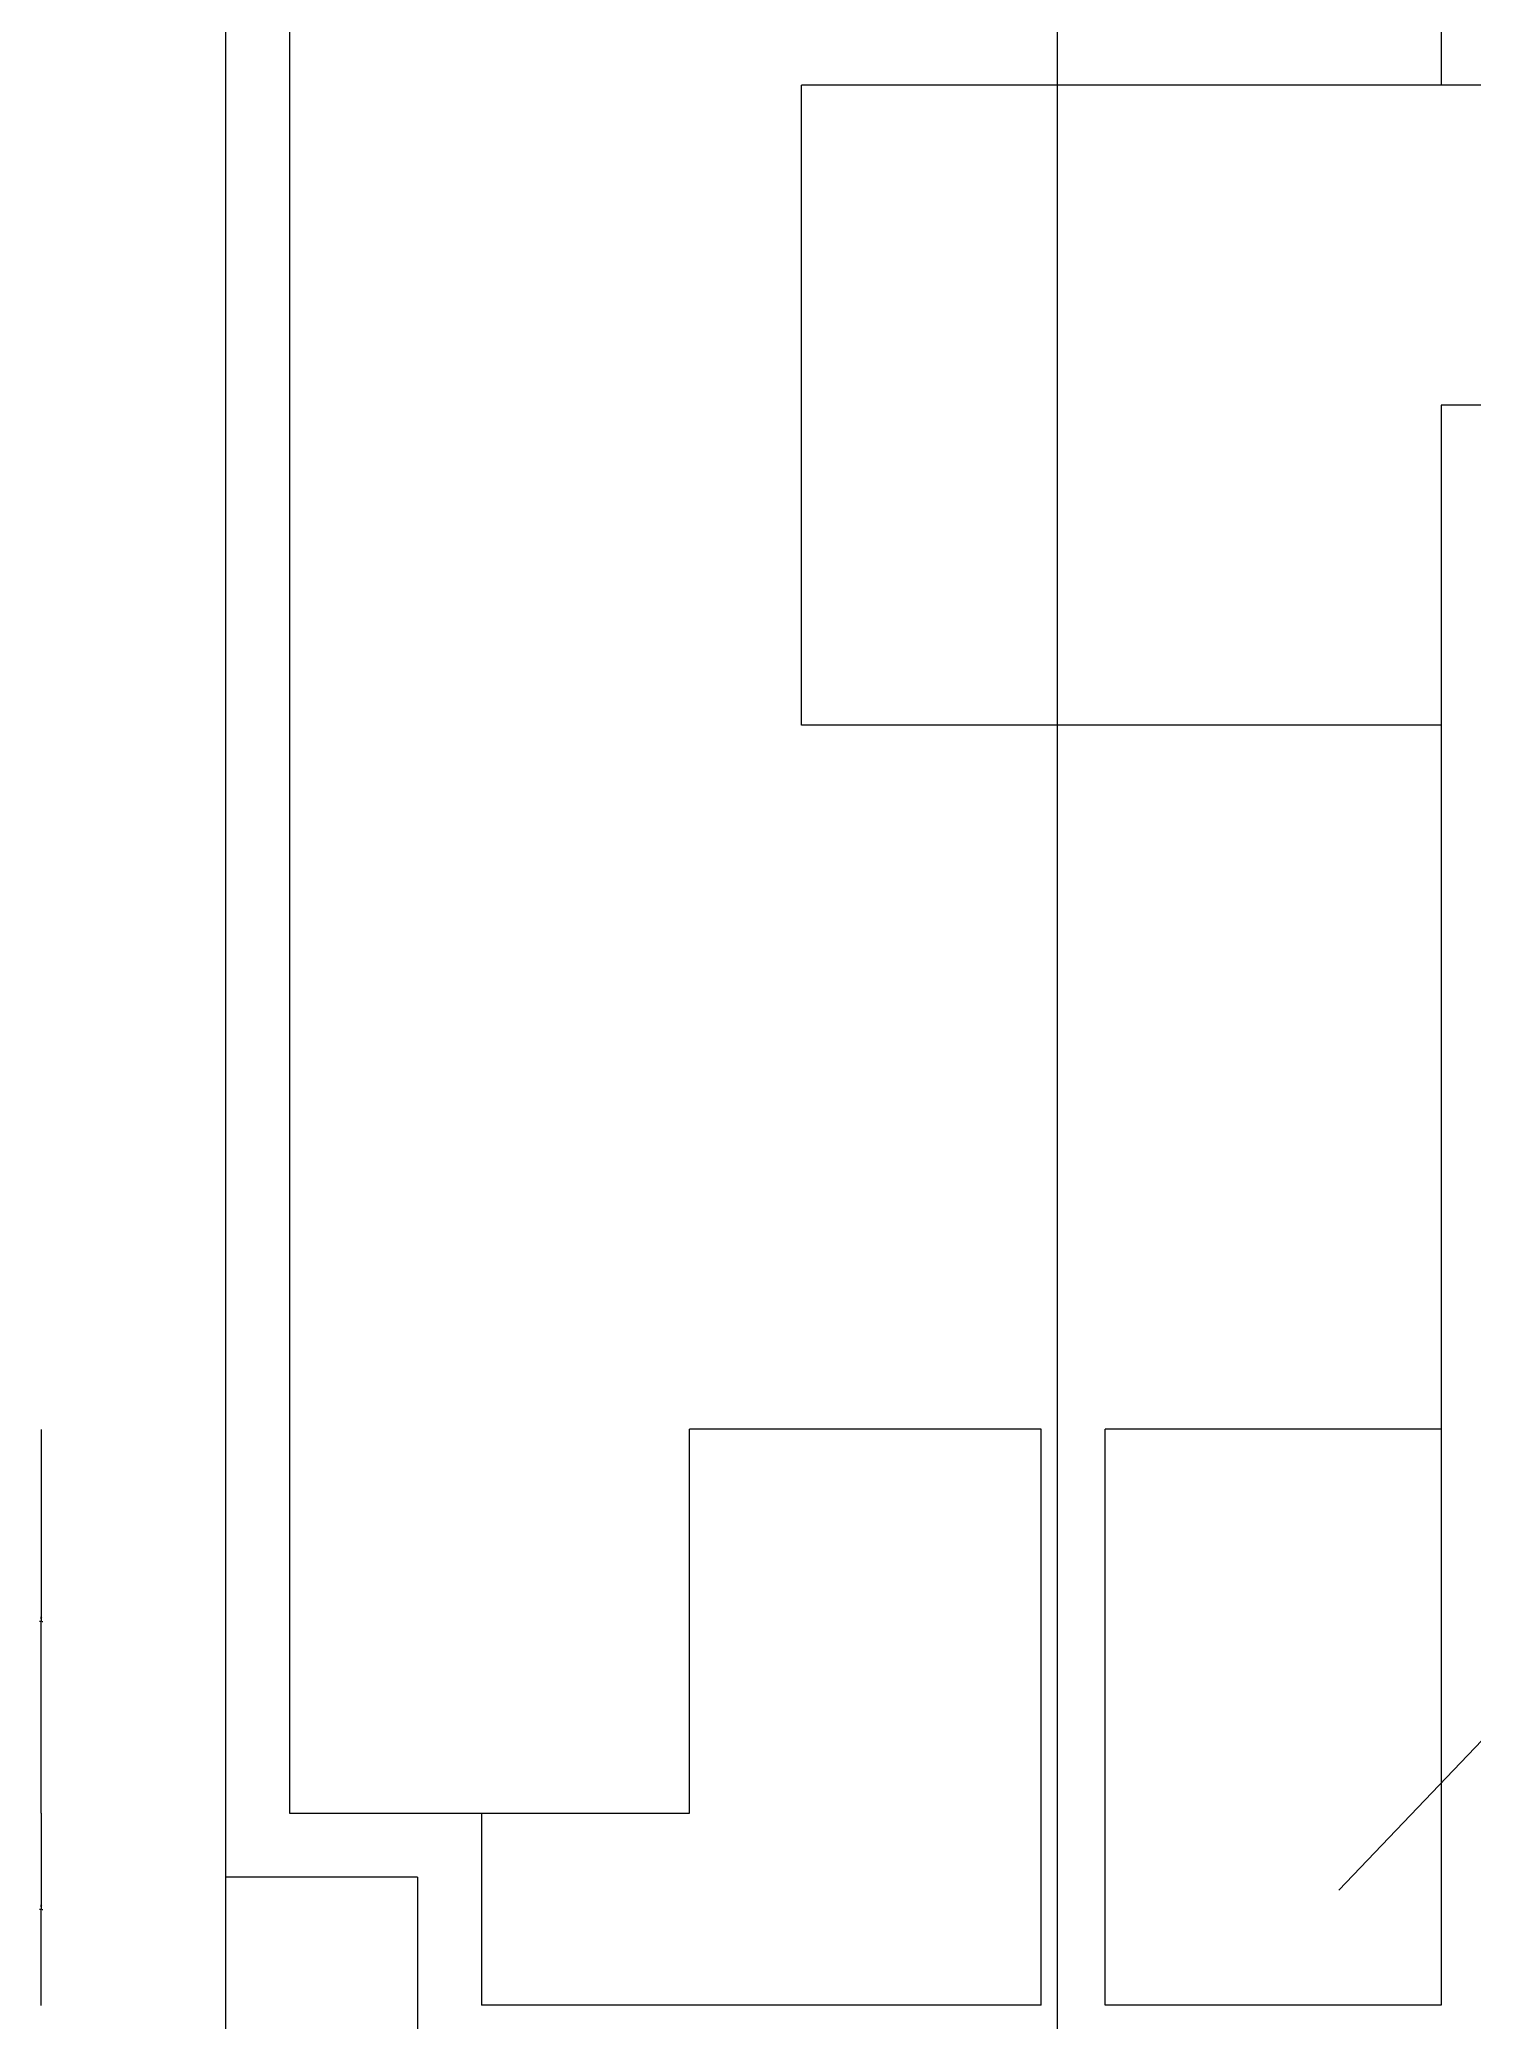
# Model space of a CAD drawing. Header units: metres. Extents: x 9633 to 11738, y -1106 to 2691.
# Drawn here: x 10001 to 10449, y 1453 to 2072 of the extents above; entities that cross this region are included whole.
import ezdxf

# ---------------------------------------------------------------- set-up
doc = ezdxf.new("R2010")
doc.units = ezdxf.units.M
for name, color, linetype in [('DOTE', 1, 'Continuous'), ('PUB_DIM', 3, 'Continuous'), ('S_SURFACE', 6, 'Continuous'), ('WALL', 255, 'Continuous')]:
    doc.layers.add(name, color=color, linetype=linetype)
doc.dimstyles.get("Standard").update_dxf_attribs({"dimtxt": 2.5, "dimasz": 2.5, "dimexe": 1.25, "dimexo": 0.625, "dimtad": 1, "dimcen": 2.5, "dimazin": 3, "dimtfac": 1, "dimtmove": 0, "dimatfit": 3})

# ---------------------------------------------------------------- blocks, each defined once
blk = doc.blocks.new('*D2')
for p, q in [((10001.53, 1637.82), (10001.53, 1577.85)), ((10001.28, 1577.85), (10001.03, 1577.85)), ((10001.53, 1517.88), (10001.53, 1577.85)), ((10001.53, 1577.85), (10001.53, 1577.85)), ((10001.78, 1577.85), (10002.03, 1577.85))]:
    blk.add_line(p, q)
at = {"layer": 'Defpoints'}
for p in [(10001.53, 1637.82), (10001.53, 1577.85), (10001.53, 1517.88)]:
    blk.add_point(p, dxfattribs=at)
at = {"layer": 'PUB_DIM', "insert": (10001.53, 1578.975), "char_height": 1, "attachment_point": 5}
blk.add_mtext('0', dxfattribs=at)
blk = doc.blocks.new('*D3')
for p, q in [((10001.53, 1517.88), (10001.53, 1487.85)), ((10001.28, 1487.85), (10001.03, 1487.85)), ((10001.53, 1457.82), (10001.53, 1487.85)), ((10001.53, 1487.85), (10001.53, 1487.85)), ((10001.78, 1487.85), (10002.03, 1487.85))]:
    blk.add_line(p, q)
at = {"layer": 'Defpoints'}
for p in [(10001.53, 1517.88), (10001.53, 1487.85), (10001.53, 1457.82)]:
    blk.add_point(p, dxfattribs=at)
at = {"layer": 'PUB_DIM', "insert": (10001.53, 1488.975), "char_height": 1, "attachment_point": 5}
blk.add_mtext('0', dxfattribs=at)

msp = doc.modelspace()

# ---------------------------------------------------------------- linework, layer by layer
at = {"layer": 'DOTE'}
msp.add_line((10319.16, 2508.77), (10319.16, -429.3), dxfattribs=at)
at = {"layer": 'PUB_DIM'}
msp.add_lwpolyline([(10407.14, 1493.85), (10539.38, 1632.15), (11031.71, 1632.15)], dxfattribs=at)
at = {"layer": 'S_SURFACE'}
for p, q in [((10059.16, 2467.97), (10059.16, 929)), ((10119.16, 1497.88), (10059.16, 1497.88)), ((10119.16, 1497.88), (10119.16, 1437.88))]:
    msp.add_line(p, q, dxfattribs=at)
at = {"layer": 'WALL'}
for p, q in [((10079.16, 2456.71), (10079.16, 1517.88)), ((10439.16, 2456.71), (10439.16, 2057.88)), ((10239.16, 1857.88), (10239.16, 2057.88)), ((11275.81, 2057.88), (10239.16, 2057.88)), ((11275.81, 1957.88), (10439.16, 1957.88)), ((10439.16, 1957.88), (10439.16, 1457.88)), ((10439.16, 1857.88), (10239.16, 1857.88)), ((10204.16, 1517.88), (10204.16, 1637.88)), ((10314.16, 1637.88), (10204.16, 1637.88)), ((10314.16, 1457.88), (10314.16, 1637.88)), ((10334.16, 1457.88), (10334.16, 1637.88)), ((10439.16, 1637.88), (10334.16, 1637.88)), ((10079.16, 1517.88), (10204.16, 1517.88)), ((10139.16, 1517.88), (10139.16, 1457.88)), ((10314.16, 1457.88), (10139.16, 1457.88)), ((10439.16, 1457.88), (10334.16, 1457.88))]:
    msp.add_line(p, q, dxfattribs=at)

# ---------------------------------------------------------------- dimensions: what is measured, and where the dimension line sits
at = {"layer": 'PUB_DIM'}
for base, p1, p2, picture, middle in [((10001.53, 1577.85), (10001.53, 1637.82), (10001.53, 1517.88), '*D2', (10001.53, 1578.975)), ((10001.53, 1487.85), (10001.53, 1517.88), (10001.53, 1457.82), '*D3', (10001.53, 1488.975))]:
    dim = msp.add_linear_dim(base=base, p1=p1, p2=p2, dimstyle='Standard', dxfattribs=at)
    dim.commit()
    dim.dimension.update_dxf_attribs({"geometry": picture, "text_midpoint": middle})

doc.saveas('drawing.dxf')
